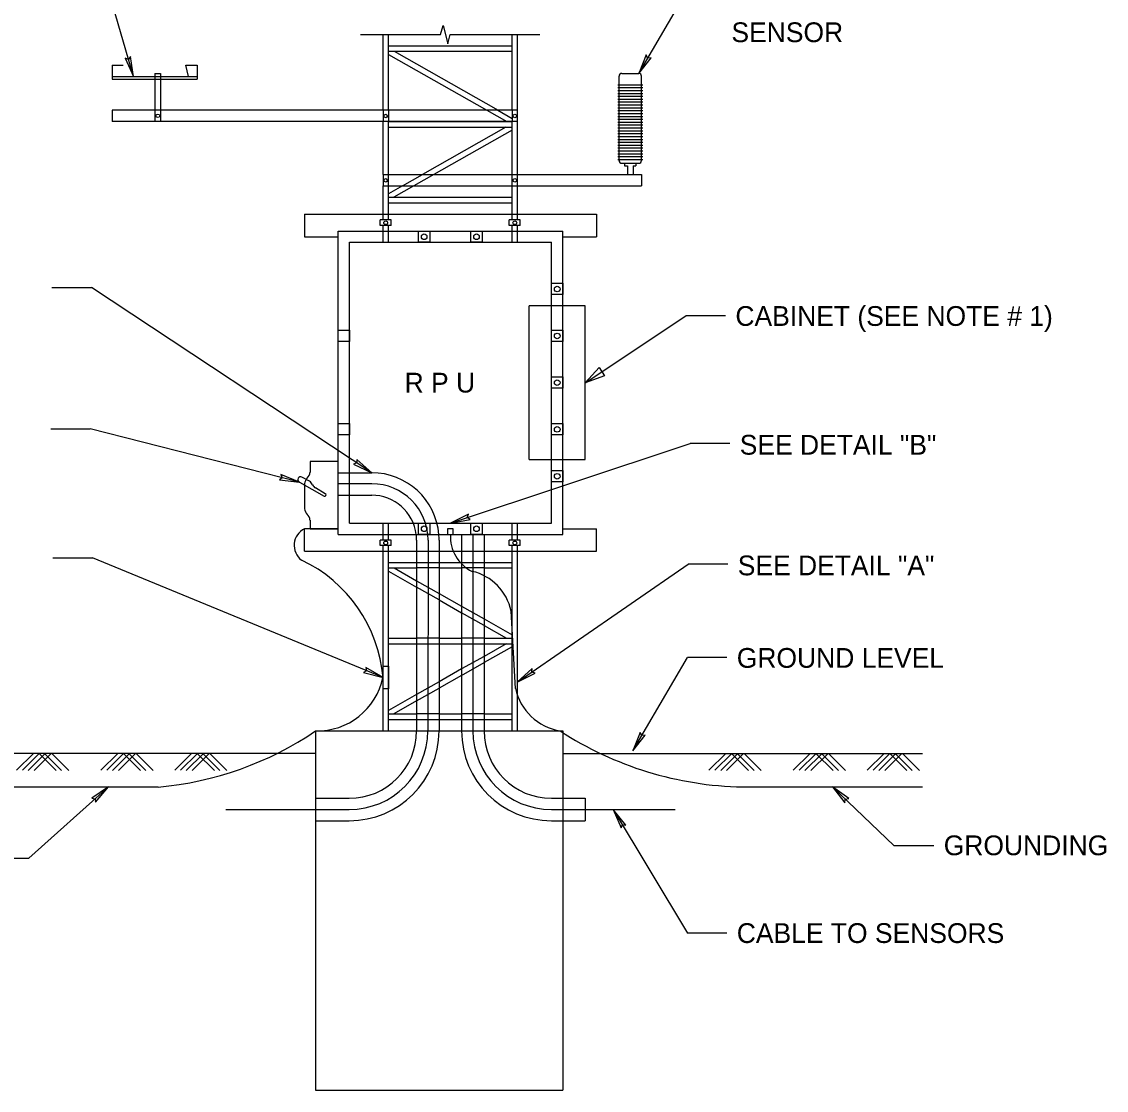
# Model space of a CAD drawing. Extents: x 507385 to 704973, y 495539 to 704964.
# Drawn here: x 507527.7 to 507708.6, y 495874.4 to 496052.8 of the extents above; entities that cross this region are included whole.
import ezdxf

# ---------------------------------------------------------------- set-up
doc = ezdxf.new("R2010")
doc.units = 0
doc.layers.add('1', color=7, linetype='Continuous')

msp = doc.modelspace()

# ---------------------------------------------------------------- linework, layer by layer
at = {"layer": '1'}
for p, q in [((507546.31, 496043.62), (507539.88, 496065.77)), ((507630.61, 496044.13), (507637.84, 496056.53)), ((507597.55, 496050.61), (507597.97, 496052.11)), ((507597.97, 496052.11), (507598.78, 496049.08)), ((507584.2, 496050.61), (507597.55, 496050.61)), ((507587.95, 496037.98), (507587.95, 496050.61)), ((507588.85, 496037.98), (507588.85, 496050.61)), ((507598.78, 496049.08), (507599.17, 496050.61)), ((507599.17, 496050.61), (507614.14, 496050.61)), ((507609.49, 496037.98), (507609.49, 496050.61)), ((507610.39, 496027.24), (507610.39, 496050.61)), ((507588.85, 496048.75), (507609.49, 496048.75)), ((507588.85, 496047.82), (507609.49, 496047.82)), ((507588.85, 496047.28), (507605.26, 496037.98)), ((507589.81, 496047.82), (507607.15, 496037.98)), ((507542.74, 496045.51), (507544.6, 496045.51)), ((507542.74, 496045.51), (507542.74, 496043.62)), ((507555.07, 496045.51), (507556.93, 496045.51)), ((507555.52, 496043.62), (507555.07, 496045.51)), ((507556.93, 496045.51), (507556.93, 496043.62)), ((507542.74, 496044.07), (507542.74, 496043.62)), ((507542.74, 496043.62), (507549.88, 496043.62)), ((507542.74, 496043.62), (507544.12, 496043.62)), ((507542.74, 496043.62), (507542.74, 496043.17)), ((507542.74, 496043.17), (507549.88, 496043.17)), ((507549.88, 496044.1), (507549.88, 496036.12)), ((507549.88, 496044.1), (507550.84, 496044.1)), ((507549.88, 496043.62), (507550.84, 496043.62)), ((507549.88, 496043.17), (507550.84, 496043.17)), ((507550.84, 496044.1), (507550.84, 496036.12)), ((507550.84, 496043.62), (507556.93, 496043.62)), ((507550.84, 496043.17), (507556.93, 496043.17)), ((507555.52, 496043.62), (507556.93, 496043.62)), ((507556.93, 496043.62), (507556.93, 496043.17)), ((507627.34, 496029.61), (507627.34, 496043.65)), ((507627.82, 496044.13), (507630.61, 496044.13)), ((507631.09, 496029.61), (507631.09, 496043.65)), ((507627.13, 496042.24), (507631.3, 496042.24)), ((507627.13, 496041.76), (507631.3, 496041.76)), ((507627.13, 496041.28), (507631.3, 496041.28)), ((507627.13, 496040.8), (507631.3, 496040.8)), ((507627.13, 496040.32), (507631.3, 496040.32)), ((507627.13, 496039.84), (507631.3, 496039.84)), ((507627.13, 496039.36), (507631.3, 496039.36)), ((507627.13, 496038.88), (507631.3, 496038.88)), ((507542.74, 496037.98), (507542.74, 496036.12)), ((507549.88, 496037.98), (507542.74, 496037.98)), ((507550.84, 496037.98), (507549.88, 496037.98)), ((507610.39, 496037.98), (507550.84, 496037.98)), ((507587.95, 496037.98), (507587.95, 496036.09)), ((507588.85, 496037.98), (507588.85, 496036.09)), ((507605.26, 496037.98), (507608.59, 496036.09)), ((507607.12, 496037.98), (507609.49, 496036.63)), ((507609.49, 496037.98), (507609.49, 496036.09)), ((507627.13, 496038.4), (507631.3, 496038.4)), ((507627.13, 496037.92), (507631.3, 496037.92)), ((507627.13, 496037.44), (507631.3, 496037.44)), ((507610.39, 496036.12), (507542.74, 496036.12)), ((507587.95, 496027.24), (507587.95, 496036.09)), ((507588.85, 496036.09), (507609.49, 496036.09)), ((507588.85, 496027.24), (507588.85, 496036.09)), ((507609.49, 496027.24), (507609.49, 496036.09)), ((507627.13, 496036.96), (507631.3, 496036.96)), ((507627.13, 496036.48), (507631.3, 496036.48)), ((507627.13, 496036), (507631.3, 496036)), ((507627.13, 496035.52), (507631.3, 496035.52)), ((507588.85, 496035.16), (507609.49, 496035.16)), ((507608.47, 496035.16), (507594.52, 496027.24)), ((507609.49, 496034.65), (507596.41, 496027.24)), ((507627.13, 496035.04), (507631.3, 496035.04)), ((507627.13, 496034.56), (507631.3, 496034.56)), ((507627.13, 496034.08), (507631.3, 496034.08)), ((507627.13, 496033.6), (507631.3, 496033.6)), ((507627.13, 496033.12), (507631.3, 496033.12)), ((507627.13, 496032.64), (507631.3, 496032.64)), ((507627.13, 496032.16), (507631.3, 496032.16)), ((507627.13, 496031.68), (507631.3, 496031.68)), ((507627.13, 496031.2), (507631.3, 496031.2)), ((507627.13, 496030.72), (507631.3, 496030.72)), ((507627.13, 496030.24), (507631.3, 496030.24)), ((507627.13, 496029.76), (507631.3, 496029.76)), ((507627.82, 496029.13), (507630.61, 496029.13)), ((507628.27, 496029.13), (507628.27, 496028.68)), ((507628.27, 496028.68), (507628.75, 496028.68)), ((507628.75, 496028.68), (507628.75, 496027.24)), ((507629.68, 496028.68), (507629.68, 496027.24)), ((507629.68, 496028.68), (507630.13, 496028.68)), ((507630.13, 496029.13), (507630.13, 496028.68)), ((507587.95, 496027.24), (507631.09, 496027.24)), ((507587.95, 496027.24), (507587.95, 496025.35)), ((507588.85, 496025.35), (507588.85, 496027.24)), ((507591.19, 496025.35), (507594.52, 496027.24)), ((507596.41, 496027.24), (507593.08, 496025.35)), ((507609.49, 496025.35), (507609.49, 496027.24)), ((507610.39, 496025.35), (507610.39, 496027.24)), ((507631.09, 496027.24), (507631.09, 496025.35)), ((507587.95, 496020.61), (507587.95, 496025.35)), ((507587.95, 496025.35), (507631.09, 496025.35)), ((507591.19, 496025.35), (507588.85, 496024.03)), ((507588.85, 496020.61), (507588.85, 496025.35)), ((507593.08, 496025.35), (507589.75, 496023.46)), ((507609.49, 496020.61), (507609.49, 496025.35)), ((507610.39, 496020.61), (507610.39, 496025.35)), ((507588.85, 496023.46), (507609.49, 496023.46)), ((507588.85, 496022.5), (507609.49, 496022.5)), ((507574.84, 496020.61), (507574.84, 496016.86)), ((507574.84, 496020.61), (507623.59, 496020.61)), ((507589.3, 496019.68), (507587.47, 496019.68)), ((507587.47, 496018.75), (507587.47, 496019.68)), ((507587.95, 496019.68), (507587.95, 496020.61)), ((507588.85, 496019.68), (507588.85, 496020.61)), ((507589.3, 496018.75), (507589.3, 496019.68)), ((507610.84, 496019.68), (507609.01, 496019.68)), ((507609.01, 496018.75), (507609.01, 496019.68)), ((507609.49, 496019.68), (507609.49, 496020.61)), ((507610.39, 496019.68), (507610.39, 496020.61)), ((507610.84, 496018.75), (507610.84, 496019.68)), ((507623.59, 496020.61), (507623.59, 496016.86)), ((507580.45, 495967.15), (507580.45, 496017.82)), ((507580.45, 496017.82), (507617.95, 496017.82)), ((507589.3, 496018.75), (507587.47, 496018.75)), ((507587.95, 496017.82), (507587.95, 496018.75)), ((507587.95, 496015.9), (507587.95, 496017.82)), ((507588.85, 496017.82), (507588.85, 496018.75)), ((507588.85, 496015.9), (507588.85, 496017.82)), ((507593.86, 496017.82), (507595.75, 496017.82)), ((507593.86, 496015.93), (507593.86, 496017.82)), ((507595.75, 496017.82), (507595.75, 496015.93)), ((507602.59, 496017.82), (507604.48, 496017.82)), ((507602.59, 496015.93), (507602.59, 496017.82)), ((507604.48, 496017.82), (507604.48, 496015.93)), ((507610.84, 496018.75), (507609.01, 496018.75)), ((507609.49, 496017.82), (507609.49, 496018.75)), ((507609.49, 496015.9), (507609.49, 496017.82)), ((507610.39, 496017.82), (507610.39, 496018.75)), ((507610.39, 496015.9), (507610.39, 496017.82)), ((507617.95, 495967.15), (507617.95, 496017.82)), ((507574.84, 496016.86), (507580.45, 496016.86)), ((507582.34, 495969.07), (507582.34, 496015.93)), ((507582.34, 496015.93), (507616.06, 496015.93)), ((507595.75, 496015.93), (507593.86, 496015.93)), ((507604.48, 496015.93), (507602.59, 496015.93)), ((507616.06, 495969.07), (507616.06, 496015.93)), ((507617.95, 496016.86), (507623.59, 496016.86)), ((507532.69, 496008.4), (507539.29, 496008.4)), ((507586.06, 495977.47), (507539.29, 496008.4)), ((507616.06, 496009.09), (507617.95, 496009.09)), ((507616.06, 496007.2), (507616.06, 496009.09)), ((507617.95, 496009.09), (507617.95, 496007.2)), ((507617.95, 496007.2), (507616.06, 496007.2)), ((507612.31, 495979.69), (507612.31, 496005.31)), ((507617.95, 496005.31), (507612.31, 496005.31)), ((507621.7, 496005.31), (507617.95, 496005.31)), ((507621.7, 495979.69), (507621.7, 496005.31)), ((507621.7, 495992.5), (507638.47, 496003.66)), ((507645.07, 496003.66), (507638.47, 496003.66)), ((507580.45, 496001.26), (507582.34, 496001.26)), ((507580.45, 495999.37), (507580.45, 496001.26)), ((507582.34, 496001.26), (507582.34, 495999.37)), ((507616.06, 496001.26), (507617.95, 496001.26)), ((507616.06, 495999.37), (507616.06, 496001.26)), ((507617.95, 496001.26), (507617.95, 495999.37)), ((507582.34, 495999.37), (507580.45, 495999.37)), ((507617.95, 495999.37), (507616.06, 495999.37)), ((507621.7, 495992.5), (507623.99, 495995.02)), ((507624.9, 495993.64), (507621.7, 495992.5)), ((507623.99, 495995.02), (507624.9, 495993.64)), ((507616.06, 495993.46), (507617.95, 495993.46)), ((507616.06, 495991.57), (507616.06, 495993.46)), ((507617.95, 495993.46), (507617.95, 495991.57)), ((507617.95, 495991.57), (507616.06, 495991.57)), ((507532.51, 495984.78), (507539.11, 495984.78)), ((507574, 495975.91), (507539.11, 495984.78)), ((507580.45, 495985.66), (507582.34, 495985.66)), ((507580.45, 495983.77), (507580.45, 495985.66)), ((507582.34, 495985.66), (507582.34, 495983.77)), ((507616.06, 495985.66), (507617.95, 495985.66)), ((507616.06, 495983.77), (507616.06, 495985.66)), ((507617.95, 495985.66), (507617.95, 495983.77)), ((507582.34, 495983.77), (507580.45, 495983.77)), ((507617.95, 495983.77), (507616.06, 495983.77)), ((507599.2, 495969.07), (507639.22, 495982.32)), ((507645.82, 495982.32), (507639.22, 495982.32)), ((507580.45, 495979.36), (507575.77, 495979.36)), ((507575.77, 495979.36), (507575.77, 495977.53)), ((507580.45, 495968.11), (507580.45, 495979.36)), ((507612.31, 495979.69), (507617.95, 495979.69)), ((507617.95, 495979.69), (507621.7, 495979.69)), ((507580.45, 495977.47), (507586.06, 495977.47)), ((507616.06, 495977.83), (507617.95, 495977.83)), ((507616.06, 495975.94), (507616.06, 495977.83)), ((507617.95, 495977.83), (507617.95, 495975.94)), ((507574, 495975.91), (507578.11, 495973.54)), ((507575.68, 495976.03), (507574.42, 495976.75)), ((507574.84, 495975.64), (507574.84, 495971.44)), ((507580.45, 495975.64), (507586.06, 495975.64)), ((507617.95, 495975.94), (507616.06, 495975.94)), ((507578.32, 495973.96), (507576.67, 495974.92)), ((507580.45, 495973.72), (507586.06, 495973.72)), ((507575.77, 495969.55), (507575.77, 495968.11)), ((507582.34, 495969.07), (507616.06, 495969.07)), ((507587.95, 495967.15), (507587.95, 495969.07)), ((507588.85, 495967.15), (507588.85, 495969.07)), ((507593.86, 495969.07), (507595.75, 495969.07)), ((507593.86, 495967.18), (507593.86, 495969.07)), ((507595.75, 495969.07), (507595.75, 495967.18)), ((507602.59, 495969.07), (507604.48, 495969.07)), ((507602.59, 495967.18), (507602.59, 495969.07)), ((507604.48, 495969.07), (507604.48, 495967.18)), ((507609.49, 495967.15), (507609.49, 495969.07)), ((507610.39, 495967.15), (507610.39, 495969.07)), ((507574.84, 495964.36), (507574.84, 495968.11)), ((507580.45, 495968.11), (507574.84, 495968.11)), ((507575.77, 495968.11), (507580.45, 495968.11)), ((507580.45, 495967.15), (507617.95, 495967.15)), ((507587.95, 495966.22), (507587.95, 495967.15)), ((507588.85, 495966.22), (507588.85, 495967.15)), ((507595.75, 495967.18), (507593.86, 495967.18)), ((507599.65, 495968.08), (507598.72, 495968.08)), ((507598.72, 495968.08), (507598.72, 495967.15)), ((507598.72, 495967.15), (507599.65, 495967.15)), ((507599.65, 495967.15), (507599.65, 495968.08)), ((507601.06, 495967.15), (507601.06, 495934.36)), ((507604.48, 495967.18), (507602.59, 495967.18)), ((507602.92, 495967.15), (507602.92, 495934.36)), ((507604.81, 495967.15), (507604.81, 495934.36)), ((507609.49, 495966.22), (507609.49, 495967.15)), ((507610.39, 495966.22), (507610.39, 495967.15)), ((507617.95, 495968.11), (507623.59, 495968.11)), ((507623.59, 495964.36), (507623.59, 495968.11)), ((507589.3, 495966.22), (507587.47, 495966.22)), ((507587.47, 495965.29), (507587.47, 495966.22)), ((507589.3, 495965.29), (507587.47, 495965.29)), ((507587.95, 495964.36), (507587.95, 495965.29)), ((507588.85, 495964.36), (507588.85, 495965.29)), ((507589.3, 495965.29), (507589.3, 495966.22)), ((507593.56, 495966.22), (507593.56, 495934.36)), ((507595.48, 495966.22), (507595.42, 495934.36)), ((507597.31, 495966.22), (507597.31, 495934.36)), ((507610.84, 495966.22), (507609.01, 495966.22)), ((507609.01, 495965.29), (507609.01, 495966.22)), ((507610.84, 495965.29), (507609.01, 495965.29)), ((507609.49, 495964.36), (507609.49, 495965.29)), ((507610.39, 495964.36), (507610.39, 495965.29)), ((507610.84, 495965.29), (507610.84, 495966.22)), ((507532.86, 495963.26), (507539.46, 495963.26)), ((507587.95, 495943.27), (507539.46, 495963.26)), ((507574.84, 495964.36), (507623.59, 495964.36)), ((507587.95, 495934.36), (507587.95, 495964.36)), ((507588.85, 495934.36), (507588.85, 495964.36)), ((507609.49, 495934.36), (507609.49, 495964.36)), ((507610.39, 495934.36), (507610.39, 495964.36)), ((507588.85, 495962.5), (507593.56, 495962.5)), ((507588.85, 495961.57), (507593.56, 495961.57)), ((507589.81, 495961.57), (507593.56, 495959.44)), ((507593.56, 495962.5), (507597.31, 495962.5)), ((507597.31, 495961.57), (507593.56, 495961.57)), ((507597.31, 495962.5), (507601.06, 495962.5)), ((507597.31, 495961.57), (507601.06, 495961.57)), ((507601.06, 495962.5), (507604.81, 495962.5)), ((507604.81, 495961.57), (507601.06, 495961.57)), ((507604.81, 495962.5), (507609.49, 495962.5)), ((507604.81, 495961.57), (507609.49, 495961.57)), ((507610.35, 495942.52), (507638.89, 495962.18)), ((507645.49, 495962.18), (507638.89, 495962.18)), ((507588.85, 495961.03), (507593.56, 495958.36)), ((507593.56, 495959.44), (507597.31, 495957.31)), ((507597.31, 495956.23), (507593.56, 495958.36)), ((507597.31, 495957.31), (507601.06, 495955.18)), ((507597.31, 495956.23), (507601.06, 495954.1)), ((507601.06, 495955.18), (507604.81, 495953.05)), ((507604.81, 495951.97), (507601.06, 495954.1)), ((507610.03, 495941.44), (507609.31, 495954.37)), ((507604.81, 495953.05), (507609.49, 495950.38)), ((507604.81, 495951.97), (507608.56, 495949.84)), ((507588.85, 495949.84), (507593.56, 495949.84)), ((507588.85, 495948.91), (507593.56, 495948.91)), ((507597.31, 495949.84), (507593.56, 495949.84)), ((507593.56, 495948.91), (507597.31, 495948.91)), ((507597.31, 495949.84), (507601.06, 495949.84)), ((507597.31, 495948.91), (507601.06, 495948.91)), ((507604.81, 495949.84), (507601.06, 495949.84)), ((507601.06, 495948.91), (507604.81, 495948.91)), ((507604.81, 495949.84), (507609.49, 495949.84)), ((507604.81, 495948.91), (507609.49, 495948.91)), ((507608.5, 495948.91), (507604.81, 495946.81)), ((507609.49, 495948.4), (507604.81, 495945.76)), ((507604.81, 495946.81), (507601.06, 495944.71)), ((507629.62, 495931.03), (507638.73, 495946.61)), ((507645.33, 495946.61), (507638.73, 495946.61)), ((507587.95, 495945.16), (507588.85, 495945.16)), ((507587.95, 495941.41), (507587.95, 495945.16)), ((507588.85, 495945.16), (507588.85, 495941.41)), ((507601.06, 495943.63), (507604.81, 495945.76)), ((507601.06, 495944.71), (507597.31, 495942.58)), ((507601.06, 495943.63), (507597.31, 495941.5)), ((507588.85, 495941.41), (507587.95, 495941.41)), ((507597.31, 495942.58), (507593.56, 495940.45)), ((507593.56, 495939.37), (507597.31, 495941.5)), ((507593.56, 495940.45), (507588.85, 495937.78)), ((507593.56, 495939.37), (507589.75, 495937.21)), ((507588.85, 495937.21), (507593.56, 495937.21)), ((507588.85, 495936.25), (507593.56, 495936.25)), ((507597.31, 495937.21), (507593.56, 495937.21)), ((507593.56, 495936.25), (507597.31, 495936.25)), ((507597.31, 495937.21), (507601.06, 495937.21)), ((507597.31, 495936.25), (507601.06, 495936.25)), ((507604.81, 495937.21), (507601.06, 495937.21)), ((507601.06, 495936.25), (507604.81, 495936.25)), ((507604.81, 495937.21), (507609.49, 495937.21)), ((507604.81, 495936.25), (507609.49, 495936.25)), ((507576.68, 495934.36), (507617.95, 495934.36)), ((507576.7, 495934.36), (507576.7, 495874.36)), ((507617.95, 495934.36), (507617.95, 495874.36)), ((507576.7, 495930.61), (507520.45, 495930.61)), ((507526.79, 495927.8), (507529.61, 495930.61)), ((507527.78, 495927.8), (507530.6, 495930.61)), ((507528.74, 495927.77), (507531.59, 495930.61)), ((507529.73, 495927.77), (507532.58, 495930.61)), ((507533.42, 495927.77), (507530.57, 495930.61)), ((507534.33, 495927.77), (507531.48, 495930.61)), ((507535.52, 495927.77), (507532.67, 495930.61)), ((507540.87, 495927.8), (507543.68, 495930.61)), ((507541.86, 495927.8), (507544.67, 495930.61)), ((507542.81, 495927.77), (507545.66, 495930.61)), ((507543.8, 495927.77), (507546.65, 495930.61)), ((507547.49, 495927.77), (507544.64, 495930.61)), ((507548.4, 495927.77), (507545.55, 495930.61)), ((507549.59, 495927.77), (507546.74, 495930.61)), ((507553.19, 495927.8), (507556, 495930.61)), ((507554.17, 495927.8), (507556.99, 495930.61)), ((507555.13, 495927.77), (507557.98, 495930.61)), ((507556.12, 495927.77), (507558.97, 495930.61)), ((507559.81, 495927.77), (507556.96, 495930.61)), ((507560.72, 495927.77), (507557.87, 495930.61)), ((507561.91, 495927.77), (507559.06, 495930.61)), ((507617.95, 495930.61), (507677.95, 495930.61)), ((507642.34, 495927.8), (507645.16, 495930.61)), ((507643.33, 495927.8), (507646.14, 495930.61)), ((507644.29, 495927.77), (507647.14, 495930.61)), ((507645.28, 495927.77), (507648.12, 495930.61)), ((507648.96, 495927.77), (507646.12, 495930.61)), ((507649.87, 495927.77), (507647.03, 495930.61)), ((507651.06, 495927.77), (507648.22, 495930.61)), ((507656.41, 495927.8), (507659.23, 495930.61)), ((507657.4, 495927.8), (507660.22, 495930.61)), ((507658.36, 495927.77), (507661.21, 495930.61)), ((507659.35, 495927.77), (507662.2, 495930.61)), ((507663.04, 495927.77), (507660.19, 495930.61)), ((507663.95, 495927.77), (507661.1, 495930.61)), ((507665.14, 495927.77), (507662.29, 495930.61)), ((507668.73, 495927.8), (507671.55, 495930.61)), ((507669.72, 495927.8), (507672.54, 495930.61)), ((507670.68, 495927.77), (507673.53, 495930.61)), ((507671.67, 495927.77), (507674.52, 495930.61)), ((507675.36, 495927.77), (507672.51, 495930.61)), ((507676.26, 495927.77), (507673.42, 495930.61)), ((507677.46, 495927.77), (507674.61, 495930.61)), ((507520.45, 495925), (507550.45, 495925)), ((507542.13, 495925), (507528.85, 495913.1)), ((507647.95, 495925), (507677.95, 495925)), ((507662.95, 495925), (507673.26, 495915.2)), ((507576.7, 495923.11), (507580.45, 495923.11)), ((507580.45, 495923.11), (507582.31, 495923.11)), ((507616.06, 495923.11), (507617.95, 495923.11)), ((507617.95, 495923.11), (507621.7, 495923.11)), ((507621.7, 495923.11), (507621.7, 495919.36)), ((507561.7, 495921.25), (507582.31, 495921.25)), ((507616.06, 495921.25), (507636.7, 495921.25)), ((507626.38, 495921.25), (507638.73, 495900.57)), ((507576.7, 495919.36), (507580.45, 495919.36)), ((507580.45, 495919.36), (507582.31, 495919.36)), ((507616.06, 495919.36), (507617.95, 495919.36)), ((507617.95, 495919.36), (507621.7, 495919.36)), ((507679.86, 495915.2), (507673.26, 495915.2)), ((507522.25, 495913.1), (507528.85, 495913.1)), ((507645.33, 495900.57), (507638.73, 495900.57)), ((507576.7, 495874.36), (507617.95, 495874.36))]:
    msp.add_line(p, q, dxfattribs=at)
for points in [[(507546.31, 496043.62), (507545.84, 496046.93), (507545.49, 496046.46), (507544.93, 496046.67)], [(507630.61, 496044.13), (507632.68, 496046.75), (507632.1, 496046.68), (507631.87, 496047.23)], [(507586.06, 495977.47), (507583.56, 495979.69), (507583.6, 495979.1), (507583.04, 495978.9)], [(507574, 495975.91), (507570.91, 495977.18), (507571.14, 495976.64), (507570.68, 495976.27)], [(507574, 495975.91), (507570.91, 495977.18), (507571.14, 495976.64), (507570.68, 495976.27)], [(507599.2, 495969.07), (507602.49, 495969.66), (507602, 495970), (507602.19, 495970.56)], [(507587.95, 495943.27), (507585.07, 495944.97), (507585.22, 495944.4), (507584.71, 495944.09)], [(507587.95, 495943.27), (507585.07, 495944.97), (507585.22, 495944.4), (507584.71, 495944.09)], [(507610.35, 495942.52), (507613.34, 495944), (507612.78, 495944.19), (507612.81, 495944.78)], [(507610.35, 495942.52), (507613.34, 495944), (507612.78, 495944.19), (507612.81, 495944.78)], [(507629.62, 495931.03), (507631.69, 495933.64), (507631.11, 495933.58), (507630.88, 495934.12)], [(507629.62, 495931.03), (507631.69, 495933.64), (507631.11, 495933.58), (507630.88, 495934.12)], [(507542.13, 495925), (507539.35, 495923.15), (507539.93, 495923.03), (507539.98, 495922.44)], [(507542.13, 495925), (507539.35, 495923.15), (507539.93, 495923.03), (507539.98, 495922.44)], [(507662.95, 495925), (507665.02, 495922.38), (507665.09, 495922.97), (507665.67, 495923.07)], [(507626.38, 495921.25), (507627.67, 495918.17), (507627.89, 495918.72), (507628.48, 495918.65)]]:
    msp.add_lwpolyline(points, close=True, dxfattribs=at)
for centre, radius in [((507550.39, 496037.05), 0.3), ((507588.4, 496037.02), 0.3), ((507609.94, 496037.02), 0.3), ((507588.4, 496026.28), 0.3), ((507609.94, 496026.28), 0.3), ((507588.4, 496019.2), 0.312), ((507609.94, 496019.2), 0.312), ((507594.82, 496016.86), 0.469), ((507603.55, 496016.86), 0.469), ((507617.02, 496008.13), 0.469), ((507617.02, 496000.3), 0.469), ((507617.02, 495992.5), 0.469), ((507617.02, 495984.7), 0.469), ((507617.02, 495976.87), 0.469), ((507594.82, 495968.11), 0.469), ((507603.55, 495968.11), 0.469), ((507588.4, 495965.74), 0.312), ((507609.94, 495965.74), 0.312)]:
    msp.add_circle(centre, radius, dxfattribs=at)
for centre, radius, start, end in [((507627.81, 496043.66), 0.469, 90, 180), ((507630.62, 496043.66), 0.469, 0, 90), ((507627.81, 496029.6), 0.469, 180, 270), ((507630.62, 496029.6), 0.469, 270, 0), ((507574.39, 495977.62), 1.38, 310.6013, 356.2686), ((507586.06, 495966.22), 11.25, 4.7419, 90), ((507574.21, 495976.33), 0.47, 63.435, 243.4349), ((507577.01, 495975.17), 2.22, 140.7138, 167.6442), ((507574.91, 495974.83), 1.43, 26.336, 57.3043), ((507586.06, 495966.22), 9.41, 0, 90), ((507577.16, 495975.84), 1.04, 201.2571, 242.01), ((507578.22, 495973.75), 0.235, 243.435, 63.435), ((507586.06, 495966.22), 7.5, 7.123, 90), ((507577.01, 495971.92), 2.22, 192.3558, 219.2862), ((507574.39, 495969.46), 1.38, 3.7314, 49.3987), ((507576.2, 495965.34), 3.08, 116.129, 232.7106), ((507586.06, 495966.22), 7.5, 0, 7.123), ((507586.06, 495966.22), 11.25, 0, 4.7419), ((507605.7, 495966.84), 6.51, 177.2622, 243.8398), ((507564.1, 495941.25), 23.94, 4.8419, 64.6941), ((507600.91, 495952.64), 8.58, 11.6479, 77.0411), ((507576.97, 495945.57), 11.21, 268.6102, 348.2421), ((507619.06, 495943.49), 9.26, 192.7718, 260.299), ((507545.55, 495980.24), 55.46, 275.0728, 304.1767), ((507582.31, 495934.36), 11.25, 270, 0), ((507582.31, 495934.36), 15, 270, 0), ((507582.31, 495934.36), 13.12, 270, 0), ((507616.06, 495934.36), 15, 180, 270), ((507616.06, 495934.36), 13.12, 180, 270), ((507616.06, 495934.36), 11.25, 180, 270), ((507649.09, 495982.93), 57.94, 236.9579, 268.8683)]:
    msp.add_arc(centre, radius, start, end, dxfattribs=at)

# ---------------------------------------------------------------- texts
for s, p in [('SENSOR', (507646.09, 496049.35)), ('CABINET (SEE NOTE # 1)', (507646.75, 496001.98)), ('R P U', (507591.55, 495990.85)), ('SEE DETAIL "B"', (507647.47, 495980.48)), ('SEE DETAIL "A"', (507647.14, 495960.34)), ('GROUND LEVEL', (507646.98, 495944.9)), ('GROUNDING', (507681.51, 495913.61)), ('CABLE TO SENSORS', (507646.98, 495898.96))]:
    msp.add_text(s, height=3.3, dxfattribs=at).set_placement(p)

doc.saveas('drawing.dxf')
